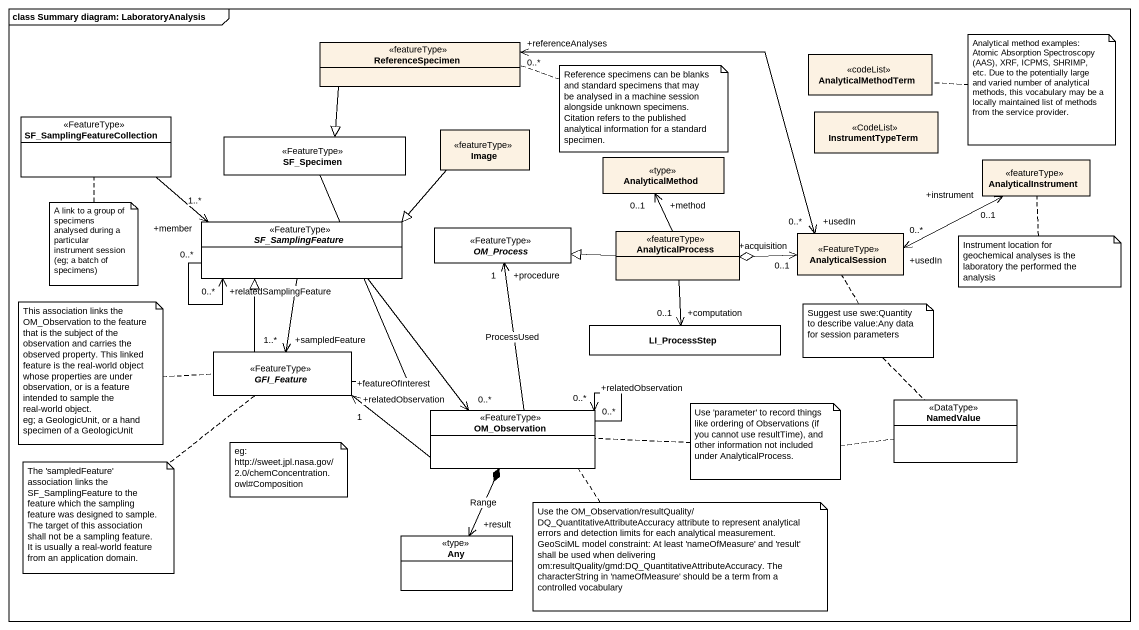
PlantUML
@startuml
mainframe class Summary diagram: LaboratoryAnalysis
hide circle
hide empty members
class ReferenceSpecimen <<featureType>> #FCF2E3
class AnalyticalMethodTerm <<codeList>> #FCF2E3
class SF_SamplingFeatureCollection <<FeatureType>> #FFFFFF
class InstrumentTypeTerm <<CodeList>> #FCF2E3
class SF_Specimen <<FeatureType>> #FFFFFF
class Image <<featureType>> #FCF2E3
class AnalyticalMethod <<type>> #FCF2E3
class AnalyticalInstrument <<featureType>> #FCF2E3
abstract class SF_SamplingFeature <<FeatureType>> #FFFFFF
abstract class OM_Process <<FeatureType>> #FFFFFF
class AnalyticalProcess <<featureType>> #FCF2E3
class AnalyticalSession <<FeatureType>> #FCF2E3
abstract class GFI_Feature <<FeatureType>> #FFFFFF
class LI_ProcessStep
class OM_Observation <<FeatureType>> #FFFFFF
class NamedValue <<DataType>> #FFFFFF
class Any <<type>>
ReferenceSpecimen --|> SF_Specimen
SF_SamplingFeatureCollection -right-> "+member\n1..*" SF_SamplingFeature
SF_Specimen --|> SF_SamplingFeature
Image -left-|> SF_SamplingFeature
SF_SamplingFeature "0..*" --> "+relatedSamplingFeature\n0..*" SF_SamplingFeature
SF_SamplingFeature --> "+sampledFeature\n1..*" GFI_Feature
SF_SamplingFeature --> "+relatedObservation\n0..*" OM_Observation
AnalyticalProcess -up-> "+method\n0..1" AnalyticalMethod
AnalyticalProcess -left-|> OM_Process
AnalyticalProcess o-right-> "+acquisition\n0..1" AnalyticalSession
AnalyticalProcess --> "+computation\n0..1" LI_ProcessStep
AnalyticalSession "+usedIn\n0..*" <-left-> "+referenceAnalyses\n0..*" ReferenceSpecimen
AnalyticalSession "+usedIn\n0..*" <-right-> "+instrument\n0..1" AnalyticalInstrument
OM_Observation -up-> "+procedure\n1" OM_Process : ProcessUsed
OM_Observation -left-> "+featureOfInterest\n1" GFI_Feature
OM_Observation "0..*" --> "+relatedObservation\n0..*" OM_Observation
OM_Observation *--> "+result" Any : Range
note right of AnalyticalMethodTerm : Analytical method examples: Atomic Absorption Spectroscopy (AAS), XRF, ICPMS, SHRIMP, etc. Due to the potentially large and varied number of analytical methods, this vocabulary may be a locally maintained list of methods from the service provider.
note right of ReferenceSpecimen : Reference specimens can be blanks and standard specimens that may be analysed in a machine session alongside unknown specimens. Citation refers to the published analytical information for a standard specimen.
note bottom of SF_SamplingFeatureCollection : A link to a group of specimens analysed during a particular instrument session (eg; a batch of specimens)
note bottom of AnalyticalInstrument : Instrument location for geochemical analyses is the laboratory the performed the analysis
note left of GFI_Feature
  This association links the OM_Observation to the feature that is the subject of the observation and carries the observed property. This linked feature is the real-world object whose properties are under observation, or is a feature intended to sample the real-world object.
  eg; a GeologicUnit, or a hand specimen of a GeologicUnit
end note
note as N6
  Suggest use swe:Quantity to describe value:Any data for session parameters
end note
N6 .. AnalyticalSession
N6 .. NamedValue
note as N7
  Use 'parameter' to record things like ordering of Observations (if you cannot use resultTime), and other information not included under AnalyticalProcess.
end note
N7 .. NamedValue
N7 .. OM_Observation
note bottom of GFI_Feature : The 'sampledFeature' association links the SF_SamplingFeature to the feature which the sampling feature was designed to sample. The target of this association shall not be a sampling feature. It is usually a real-world feature from an application domain.
note as N9
  eg: http://sweet.jpl.nasa.gov/2.0/chemConcentration.owl#Composition
end note
note bottom of OM_Observation
  Use the OM_Observation/resultQuality/ DQ_QuantitativeAttributeAccuracy attribute to represent analytical errors and detection limits for each analytical measurement.
  GeoSciML model constraint: At least 'nameOfMeasure' and 'result' shall be used when delivering om:resultQuality/gmd:DQ_QuantitativeAttributeAccuracy. The characterString in 'nameOfMeasure' should be a term from a controlled vocabulary
end note
@enduml
